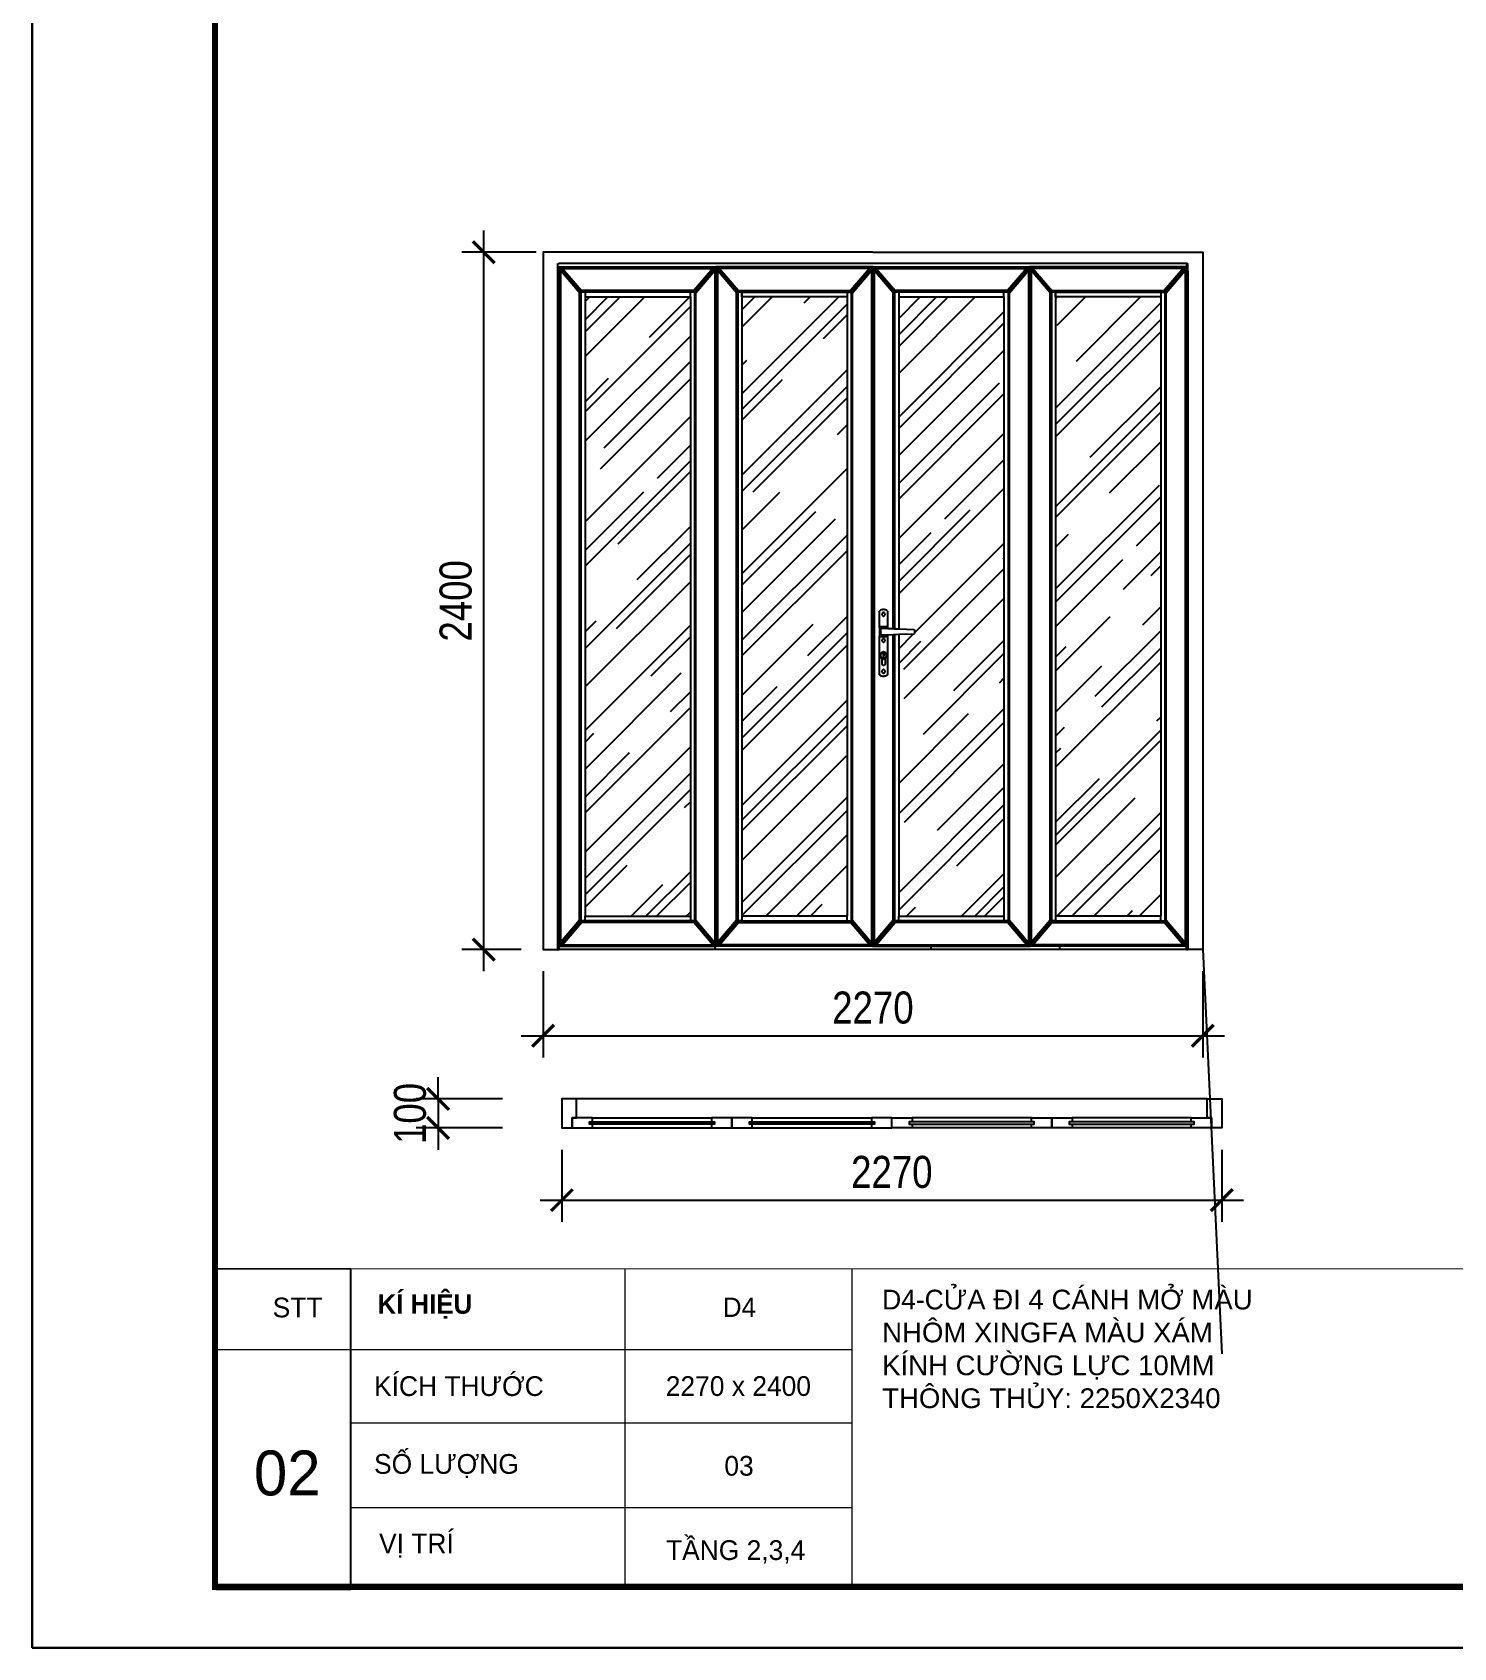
# Model space of a CAD drawing. Header units: inches. Extents: x 236662 to 497023, y -248575 to 81795.
# Drawn here: x 282445 to 287335, y -248575 to -243015 of the extents above; entities that cross this region are included whole.
import ezdxf

# ---------------------------------------------------------------- set-up
doc = ezdxf.new("R2010")
doc.units = ezdxf.units.IN
doc.header["$LTSCALE"] = 10
doc.header["$MEASUREMENT"] = 0
for name, color, linetype, lineweight in [('02. HP_BE TONG', 1, 'Continuous', 35), ('06. HP_THAY 1', 134, 'Continuous', 15), ('GHICHU', 7, 'Continuous', 9)]:
    doc.layers.add(name, color=color, linetype=linetype, lineweight=lineweight)
for name, color, linetype in [('04. HP_CUA', 153, 'Continuous'), ('08. HP_DIM', 118, 'Continuous'), ('hach', 7, 'Continuous')]:
    doc.layers.add(name, color=color, linetype=linetype)
doc.layers.add('Tpl_Bound', color=1, linetype='Continuous', plot=False)
doc.styles.add('AVO', font='VNI-Avo-Bold.TTF')
doc.styles.add('text2', font='VHELVCN.TTF')
doc.styles.add('VNI-SMISS', font='VSWISC.TTF')
doc.dimstyles.new('AL-100 (1-50)', dxfattribs={"dimscale": 0.5, "dimtxt": 220, "dimasz": 150, "dimexe": 150, "dimexo": 150, "dimgap": 80, "dimtad": 1, "dimdec": 0, "dimzin": 9, "dimtxsty": 'text2', "dimblk": 'ARCHTICK', "dimcen": 1, "dimdle": 150, "dimclrd": 256, "dimclre": 256, "dimclrt": 7, "dimadec": 0, "dimazin": 0, "dimtfac": 1, "dimtdec": 0, "dimtix": 1, "dimtmove": 2, "dimatfit": 3, "dimldrblk": 'ARCHTICK', "dimfxl": 1, "dimtolj": 1, "dimtzin": 0, "dimlwd": -1, "dimlwe": -1, "dimarcsym": 0})

# ---------------------------------------------------------------- blocks, each defined once
blk = doc.blocks.new('KHUNG TEN A-3')
at = {"layer": '02. HP_BE TONG', "color": 1, "const_width": 0.5}
blk.add_lwpolyline([(15, 5), (415, 5), (415, 292), (15, 292)], close=True, dxfattribs=at)
at = {"layer": '06. HP_THAY 1'}
blk.add_lwpolyline([(0, 297), (420, 297), (420, 0), (0, 0)], close=True, dxfattribs=at)
at = {"layer": 'Defpoints'}
blk.add_lwpolyline([(0, 0), (420, 0), (420, 297), (0, 297)], close=True, dxfattribs=at)
blk = doc.blocks.new('*U1305')
for p, q in [((105, 100), (515, 100)), ((105, 65), (515, 65)), ((655, 100), (1065, 100)), ((655, 65), (1065, 65)), ((1615, 100), (1205, 100)), ((1615, 65), (1205, 65)), ((2165, 100), (1755, 100)), ((2165, 65), (1755, 65)), ((50, 0), (2220, 0))]:
    blk.add_line(p, q)
for points in [[(50, 65), (50, 0), (0, 0), (0, 100), (35, 100), (35, 65)], [(95, 78.5), (105, 78.5), (105, 65), (35, 65), (35, 100), (105, 100), (105, 86.5), (95, 86.5)], [(585, 65), (515, 65), (515, 78.5), (525, 78.5), (525, 86.5), (515, 86.5), (515, 100), (585, 100)], [(645, 78.5), (655, 78.5), (655, 65), (585, 65), (585, 100), (655, 100), (655, 86.5), (645, 86.5)], [(1135, 65), (1065, 65), (1065, 78.5), (1075, 78.5), (1075, 86.5), (1065, 86.5), (1065, 100), (1135, 100)], [(1135, 65), (1205, 65), (1205, 78.5), (1195, 78.5), (1195, 86.5), (1205, 86.5), (1205, 100), (1135, 100)], [(1625, 78.5), (1615, 78.5), (1615, 65), (1685, 65), (1685, 100), (1615, 100), (1615, 86.5), (1625, 86.5)], [(1685, 65), (1755, 65), (1755, 78.5), (1745, 78.5), (1745, 86.5), (1755, 86.5), (1755, 100), (1685, 100)], [(2175, 78.5), (2165, 78.5), (2165, 65), (2235, 65), (2235, 100), (2165, 100), (2165, 86.5), (2175, 86.5)], [(2220, 65), (2220, 0), (2270, 0), (2270, 100), (2235, 100), (2235, 65)]]:
    blk.add_lwpolyline(points, close=True)
at = {"color": 8}
for points in [[(95, 86.5), (95, 78.5), (525, 78.5), (525, 86.5)], [(645, 86.5), (645, 78.5), (1075, 78.5), (1075, 86.5)], [(1625, 86.5), (1625, 78.5), (1195, 78.5), (1195, 86.5)], [(2175, 86.5), (2175, 78.5), (1745, 78.5), (1745, 86.5)]]:
    blk.add_lwpolyline(points, close=True, dxfattribs=at)
blk = doc.blocks.new('_ArchTick')
at = {"color": 0, "linetype": 'ByBlock', "const_width": 0.15}
blk.add_lwpolyline([(-0.5, -0.5), (0.5, 0.5)], dxfattribs=at)
blk = doc.blocks.new('*D1302')
at = {"layer": '08. HP_DIM', "transparency": 16777216}
for p, q in [((284266.6, -246861.5), (284266.6, -247109.7)), ((286536.6, -246861.5), (286536.6, -247109.7)), ((284191.6, -247034.7), (286611.6, -247034.7))]:
    blk.add_line(p, q, dxfattribs=at)
at = {"layer": 'Defpoints', "color": 0, "transparency": 16777216}
for p in [(284266.6, -246786.5), (286536.6, -246786.5), (286536.6, -247034.7)]:
    blk.add_point(p, dxfattribs=at)
at = {"layer": '08. HP_DIM', "transparency": 16777216, "xscale": 75, "yscale": 75, "zscale": 75, "rotation": 180}
blk.add_blockref('_ArchTick', (284266.6, -247034.7), dxfattribs=at)
at = {"layer": '08. HP_DIM', "transparency": 16777216, "xscale": 75, "yscale": 75, "zscale": 75}
blk.add_blockref('_ArchTick', (286536.6, -247034.7), dxfattribs=at)
at = {"layer": '08. HP_DIM', "color": 7, "transparency": 16777216, "insert": (285401.6, -246938.5), "char_height": 110, "attachment_point": 5, "style": 'text2'}
blk.add_mtext('\\A1;2270', dxfattribs=at)
blk = doc.blocks.new('*D1303')
at = {"layer": '08. HP_DIM', "transparency": 16777216}
for p, q in [((283840.5, -246686.5), (283840.5, -246611.5)), ((284061.6, -246686.5), (283765.5, -246686.5)), ((283840.5, -246686.5), (283840.5, -246786.5)), ((284061.6, -246786.5), (283765.5, -246786.5)), ((283840.5, -246786.5), (283840.5, -246861.5))]:
    blk.add_line(p, q, dxfattribs=at)
at = {"layer": 'Defpoints', "color": 0, "transparency": 16777216}
for p in [(284136.6, -246686.5), (283840.5, -246786.5), (284136.6, -246786.5)]:
    blk.add_point(p, dxfattribs=at)
at = {"layer": '08. HP_DIM', "transparency": 16777216, "xscale": 75, "yscale": 75, "zscale": 75}
for p, rotation in [((283840.5, -246686.5), 270), ((283840.5, -246786.5), 90)]:
    blk.add_blockref('_ArchTick', p, dxfattribs=dict(at, rotation=rotation))
at = {"layer": '08. HP_DIM', "color": 7, "transparency": 16777216, "insert": (283744.3, -246736.5), "char_height": 110, "attachment_point": 5, "rotation": 90, "style": 'text2'}
blk.add_mtext('\\A1;100', dxfattribs=at)
blk = doc.blocks.new('*D1304')
at = {"layer": '08. HP_DIM', "transparency": 16777216}
for p, q in [((284201.6, -246247), (284201.6, -246543.9)), ((286471.6, -246247), (286471.6, -246543.9)), ((284126.6, -246468.9), (286546.6, -246468.9))]:
    blk.add_line(p, q, dxfattribs=at)
at = {"layer": 'Defpoints', "color": 0, "transparency": 16777216}
for p in [(284201.6, -246172), (286471.6, -246172), (286471.6, -246468.9)]:
    blk.add_point(p, dxfattribs=at)
at = {"layer": '08. HP_DIM', "transparency": 16777216, "xscale": 75, "yscale": 75, "zscale": 75, "rotation": 180}
blk.add_blockref('_ArchTick', (284201.6, -246468.9), dxfattribs=at)
at = {"layer": '08. HP_DIM', "transparency": 16777216, "xscale": 75, "yscale": 75, "zscale": 75}
blk.add_blockref('_ArchTick', (286471.6, -246468.9), dxfattribs=at)
at = {"layer": '08. HP_DIM', "color": 7, "transparency": 16777216, "insert": (285336.6, -246372.7), "char_height": 110, "attachment_point": 5, "style": 'text2'}
blk.add_mtext('\\A1;2270', dxfattribs=at)
blk = doc.blocks.new('*D1299')
at = {"layer": '08. HP_DIM', "transparency": 16777216}
for p, q in [((283997.7, -246247), (283997.7, -243697)), ((284177.9, -243772), (283922.7, -243772)), ((284126.6, -246172), (283922.7, -246172))]:
    blk.add_line(p, q, dxfattribs=at)
at = {"layer": 'Defpoints', "color": 0, "transparency": 16777216}
for p in [(283997.7, -243772), (284252.9, -243772), (284201.6, -246172)]:
    blk.add_point(p, dxfattribs=at)
at = {"layer": '08. HP_DIM', "transparency": 16777216, "xscale": 75, "yscale": 75, "zscale": 75}
for p, rotation in [((283997.7, -243772), 90), ((283997.7, -246172), 270)]:
    blk.add_blockref('_ArchTick', p, dxfattribs=dict(at, rotation=rotation))
at = {"layer": '08. HP_DIM', "color": 7, "transparency": 16777216, "insert": (283901.5, -244972), "char_height": 110, "attachment_point": 5, "rotation": 90, "style": 'text2'}
blk.add_mtext('\\A1;2400', dxfattribs=at)

msp = doc.modelspace()

# ---------------------------------------------------------------- hatches: boundary and pattern name
at = {"layer": 'hach'}
h = msp.add_hatch(dxfattribs=at)
h.set_pattern_fill('AR-RROOF', color=8, scale=200, angle=45)
h.paths.add_polyline_path([(284708.4, -243925.8), (284346.1, -243925.8), (284346.1, -246057.3), (284708.4, -246057.3)])
h.paths.add_polyline_path([(285247.9, -243925.8), (284885.7, -243925.8), (284885.7, -246057.3), (285247.9, -246057.3)])
h.paths.add_polyline_path([(285787.4, -243925.8), (285425.2, -243925.8), (285425.2, -245069.5), (285479.7, -245071.4), (285479.7, -245085.3), (285425.2, -245087.2), (285425.2, -246057.3), (285787.4, -246057.3)])
h.paths.add_polyline_path([(286327, -243925.8), (285964.7, -243925.8), (285964.7, -246057.3), (286327, -246057.3)])

# ---------------------------------------------------------------- linework, layer by layer
at = {"extrusion": (-0.031787, -2.44741e-06, 0.999495), "elevation": -9352.4}
msp.add_lwpolyline([(247293.7, 283367.6), (247293.8, 282902.2), (248396, 282902.2), (248396, 283367.6)], close=True, dxfattribs=at)
at = {"layer": '04. HP_CUA'}
for p, q in [((284252.9, -243811.1, -190.9), (284257.5, -243811.1, -190.9)), ((284252.9, -243822, -190.9), (286420.2, -243822, -190.9)), ((284401.6, -243811.1, -190.9), (284257.5, -243811.1, -190.9)), ((284257.5, -246161.1, -190.9), (284257.5, -243822, -190.9)), ((284257.5, -243822, -190.9), (284332.1, -243909.4, -190.9)), ((284268.8, -243827.5, -190.9), (284257.5, -243822, -190.9)), ((284262.2, -243835.2, -190.9), (284257.5, -243822, -190.9)), ((284257.5, -243822, -190.9), (284401.6, -243822, -190.9)), ((284262.2, -243822, -190.9), (284262.2, -246147.9, -190.9)), ((284268.8, -243827.5, -190.9), (284334.1, -243903.9, -190.9)), ((284268.8, -243827.5, -190.9), (284785.8, -243827.5, -190.9)), ((284794.1, -243811.1, -190.9), (284401.6, -243811.1, -190.9)), ((284401.6, -243822, -190.9), (284794.1, -243822, -190.9)), ((284785.8, -243827.5, -190.9), (284720.5, -243903.9, -190.9)), ((284797, -243822, -190.9), (284722.4, -243909.4, -190.9)), ((284797, -243822, -190.9), (284785.8, -243827.5, -190.9)), ((284792.4, -243835.2, -190.9), (284797, -243822, -190.9)), ((285536.6, -243811.1, -190.9), (284794.1, -243811.1, -190.9)), ((284794.1, -243822, -190.9), (284797, -243822, -190.9)), ((284797, -246161.1, -190.9), (284797, -243822, -190.9)), ((284797, -243822, -190.9), (284871.7, -243909.4, -190.9)), ((285336.6, -243822, -190.9), (284797, -243822, -190.9)), ((284797, -243822, -190.9), (284808.3, -243827.5, -190.9)), ((284801.7, -243835.2, -190.9), (284797, -243822, -190.9)), ((284808.3, -243827.5, -190.9), (284873.6, -243903.9, -190.9)), ((285325.3, -243827.5, -190.9), (284808.3, -243827.5, -190.9)), ((285325.3, -243827.5, -190.9), (285260, -243903.9, -190.9)), ((285336.6, -243822, -190.9), (285261.9, -243909.4, -190.9)), ((285325.3, -243827.5, -190.9), (285336.6, -243822, -190.9)), ((285331.9, -243835.2, -190.9), (285336.6, -243822, -190.9)), ((285336.6, -246161.1, -190.9), (285336.6, -243822, -190.9)), ((285336.6, -243822, -190.9), (285411.2, -243909.4, -190.9)), ((285347.8, -243827.5, -190.9), (285336.6, -243822, -190.9)), ((285341.2, -243835.2, -190.9), (285336.6, -243822, -190.9)), ((285336.6, -243822, -190.9), (285536.6, -243822, -190.9)), ((285347.8, -243827.5, -190.9), (285413.1, -243903.9, -190.9)), ((285347.8, -243827.5, -190.9), (285864.8, -243827.5, -190.9)), ((285979.1, -243811.1, -190.9), (285536.6, -243811.1, -190.9)), ((285536.6, -243822, -190.9), (285876.1, -243822, -190.9)), ((285864.8, -243827.5, -190.9), (285799.5, -243903.9, -190.9)), ((285876.1, -243822, -190.9), (285801.4, -243909.4, -190.9)), ((285876.1, -243822, -190.9), (285864.8, -243827.5, -190.9)), ((285871.4, -243835.2, -190.9), (285876.1, -243822, -190.9)), ((285876.1, -246161.1, -190.9), (285876.1, -243822, -190.9)), ((285876.1, -243822, -190.9), (285950.7, -243909.4, -190.9)), ((285876.1, -243822, -190.9), (285887.3, -243827.5, -190.9)), ((285880.7, -243835.2, -190.9), (285876.1, -243822, -190.9)), ((285979.1, -243822, -190.9), (285876.1, -243822, -190.9)), ((285887.3, -243827.5, -190.9), (285952.6, -243903.9, -190.9)), ((286404.3, -243827.5, -190.9), (285887.3, -243827.5, -190.9)), ((286415.6, -243811.1, -190.9), (285979.1, -243811.1, -190.9)), ((286415.6, -243822, -190.9), (285979.1, -243822, -190.9)), ((286404.3, -243827.5, -190.9), (286339, -243903.9, -190.9)), ((286415.6, -243822, -190.9), (286341, -243909.4, -190.9)), ((286404.3, -243827.5, -190.9), (286415.6, -243822, -190.9)), ((286410.9, -243835.2, -190.9), (286415.6, -243822, -190.9)), ((286415.6, -243811.1, -190.9), (286415.6, -243822, -190.9)), ((286415.6, -243811.1, -190.9), (286420.2, -243811.1, -190.9)), ((286415.6, -246161.1, -190.9), (286415.6, -243822, -190.9)), ((284327.5, -243911.7, -190.9), (284262.2, -243835.2, -190.9)), ((284727.1, -243911.7, -190.9), (284792.4, -243835.2, -190.9)), ((284792.4, -243835.2, -190.9), (284792.4, -246147.9, -190.9)), ((284801.7, -243835.2, -190.9), (284801.7, -246147.9, -190.9)), ((284867, -243911.7, -190.9), (284801.7, -243835.2, -190.9)), ((285266.6, -243911.7, -190.9), (285331.9, -243835.2, -190.9)), ((285331.9, -243835.2, -190.9), (285331.9, -246147.9, -190.9)), ((285341.2, -243835.2, -190.9), (285341.2, -246147.9, -190.9)), ((285406.5, -243911.7, -190.9), (285341.2, -243835.2, -190.9)), ((285806.1, -243911.7, -190.9), (285871.4, -243835.2, -190.9)), ((285871.4, -243835.2, -190.9), (285871.4, -246147.9, -190.9)), ((285880.7, -243835.2, -190.9), (285880.7, -246147.9, -190.9)), ((285946, -243911.7, -190.9), (285880.7, -243835.2, -190.9)), ((286345.6, -243911.7, -190.9), (286410.9, -243835.2, -190.9)), ((286410.9, -243835.2, -190.9), (286410.9, -246147.9, -190.9)), ((286420.2, -243836.6, -190.9), (286420.2, -246172, -190.9)), ((284332.1, -243909.4, -190.9), (284327.5, -243911.7, -190.9)), ((284327.5, -246071.4, -190.9), (284327.5, -243911.7, -190.9)), ((284332.1, -243909.4, -190.9), (284334.1, -243903.9, -190.9)), ((284332.1, -243909.4, -190.9), (284332.1, -246073.7, -190.9)), ((284346.1, -243909.4, -190.9), (284332.1, -243909.4, -190.9)), ((284720.5, -243903.9, -190.9), (284334.1, -243903.9, -190.9)), ((284708.4, -243909.4, -190.9), (284346.1, -243909.4, -190.9)), ((284346.1, -243909.4, -190.9), (284346.1, -243925.8, -190.9)), ((284346.1, -243911.5, -190.9), (284346.1, -246057.3, -190.9)), ((284346.1, -243925.8, -190.9), (284708.4, -243925.8, -190.9)), ((284708.4, -243925.8, -190.9), (284708.4, -243909.4, -190.9)), ((284722.4, -243909.4, -190.9), (284708.4, -243909.4, -190.9)), ((284708.4, -243925.8, -190.9), (284708.4, -246057.3, -190.9)), ((284720.5, -243903.9, -190.9), (284722.4, -243909.4, -190.9)), ((284722.4, -243909.4, -190.9), (284722.4, -246073.7, -190.9)), ((284722.4, -243909.4, -190.9), (284727.1, -243911.7, -190.9)), ((284727.1, -246071.4, -190.9), (284727.1, -243911.7, -190.9)), ((284871.7, -243909.4, -190.9), (284867, -243911.7, -190.9)), ((284867, -246071.4, -190.9), (284867, -243911.7, -190.9)), ((284873.6, -243903.9, -190.9), (284871.7, -243909.4, -190.9)), ((284871.7, -243909.4, -190.9), (284871.7, -246073.7, -190.9)), ((284885.7, -243909.4, -190.9), (284871.7, -243909.4, -190.9)), ((284873.6, -243903.9, -190.9), (285260, -243903.9, -190.9)), ((284885.7, -243925.8, -190.9), (284885.7, -243909.4, -190.9)), ((284885.7, -243909.4, -190.9), (285247.9, -243909.4, -190.9)), ((284885.7, -243911.5, -190.9), (284885.7, -246057.3, -190.9)), ((285247.9, -243925.8, -190.9), (284885.7, -243925.8, -190.9)), ((285247.9, -243909.4, -190.9), (285247.9, -243925.8, -190.9)), ((285247.9, -243909.4, -190.9), (285261.9, -243909.4, -190.9)), ((285247.9, -243925.8, -190.9), (285247.9, -246057.3, -190.9)), ((285261.9, -243909.4, -190.9), (285260, -243903.9, -190.9)), ((285261.9, -243909.4, -190.9), (285261.9, -246073.7, -190.9)), ((285261.9, -243909.4, -190.9), (285266.6, -243911.7, -190.9)), ((285266.6, -246071.4, -190.9), (285266.6, -243911.7, -190.9)), ((285411.2, -243909.4, -190.9), (285406.5, -243911.7, -190.9)), ((285406.5, -245068.8, -190.9), (285406.5, -243911.7, -190.9)), ((285411.2, -243909.4, -190.9), (285413.1, -243903.9, -190.9)), ((285411.2, -243909.4, -190.9), (285411.2, -245069, -190.9)), ((285425.2, -243909.4, -190.9), (285411.2, -243909.4, -190.9)), ((285799.5, -243903.9, -190.9), (285413.1, -243903.9, -190.9)), ((285787.4, -243909.4, -190.9), (285425.2, -243909.4, -190.9)), ((285425.2, -243909.4, -190.9), (285425.2, -243925.8, -190.9)), ((285425.2, -243911.5, -190.9), (285425.2, -245069.5, -190.9)), ((285425.2, -243925.8, -190.9), (285787.4, -243925.8, -190.9)), ((285787.4, -243925.8, -190.9), (285787.4, -243909.4, -190.9)), ((285801.4, -243909.4, -190.9), (285787.4, -243909.4, -190.9)), ((285787.4, -243925.8, -190.9), (285787.4, -246057.3, -190.9)), ((285799.5, -243903.9, -190.9), (285801.4, -243909.4, -190.9)), ((285801.4, -243909.4, -190.9), (285801.4, -246073.7, -190.9)), ((285801.4, -243909.4, -190.9), (285806.1, -243911.7, -190.9)), ((285806.1, -246071.4, -190.9), (285806.1, -243911.7, -190.9)), ((285950.7, -243909.4, -190.9), (285946, -243911.7, -190.9)), ((285946, -246071.4, -190.9), (285946, -243911.7, -190.9)), ((285952.6, -243903.9, -190.9), (285950.7, -243909.4, -190.9)), ((285950.7, -243909.4, -190.9), (285950.7, -246073.7, -190.9)), ((285964.7, -243909.4, -190.9), (285950.7, -243909.4, -190.9)), ((285952.6, -243903.9, -190.9), (286339, -243903.9, -190.9)), ((285964.7, -243925.8, -190.9), (285964.7, -243909.4, -190.9)), ((285964.7, -243909.4, -190.9), (286327, -243909.4, -190.9)), ((285964.7, -243911.5, -190.9), (285964.7, -246057.3, -190.9)), ((286327, -243925.8, -190.9), (285964.7, -243925.8, -190.9)), ((286327, -243909.4, -190.9), (286327, -243925.8, -190.9)), ((286327, -243909.4, -190.9), (286341, -243909.4, -190.9)), ((286327, -243925.8, -190.9), (286327, -246057.3, -190.9)), ((286341, -243909.4, -190.9), (286339, -243903.9, -190.9)), ((286341, -243909.4, -190.9), (286341, -246073.7, -190.9)), ((286341, -243909.4, -190.9), (286345.6, -243911.7, -190.9)), ((286345.6, -246071.4, -190.9), (286345.6, -243911.7, -190.9)), ((284252.9, -244006.7, -190.9), (284252.9, -246172, -190.9)), ((285361, -245005.7, -190.9), (285358.9, -245007.3, -190.9)), ((285358.9, -245064.1, -190.9), (285358.9, -245007.3, -190.9)), ((285363.2, -245004.3, -190.9), (285361, -245005.7, -190.9)), ((285365.6, -245003.3, -190.9), (285363.2, -245004.3, -190.9)), ((285368, -245002.5, -190.9), (285365.6, -245003.3, -190.9)), ((285367.5, -245016.6, -190.9), (285367.3, -245018.2, -190.9)), ((285367.3, -245018.2, -190.9), (285367.5, -245019.9, -190.9)), ((285368.1, -245015, -190.9), (285367.5, -245016.6, -190.9)), ((285367.5, -245019.9, -190.9), (285368.1, -245021.5, -190.9)), ((285370.4, -245002, -190.9), (285368, -245002.5, -190.9)), ((285369, -245013.6, -190.9), (285368.1, -245015, -190.9)), ((285368.1, -245021.5, -190.9), (285369, -245022.9, -190.9)), ((285370.1, -245012.6, -190.9), (285369, -245013.6, -190.9)), ((285369, -245022.9, -190.9), (285370.1, -245023.9, -190.9)), ((285371.5, -245011.9, -190.9), (285370.1, -245012.6, -190.9)), ((285370.1, -245023.9, -190.9), (285371.5, -245024.6, -190.9)), ((285372.9, -245001.9, -190.9), (285370.4, -245002, -190.9)), ((285372.9, -245011.7, -190.9), (285371.5, -245011.9, -190.9)), ((285371.5, -245024.6, -190.9), (285372.9, -245024.8, -190.9)), ((285375.4, -245002, -190.9), (285372.9, -245001.9, -190.9)), ((285374.4, -245011.9, -190.9), (285372.9, -245011.7, -190.9)), ((285372.9, -245024.8, -190.9), (285374.4, -245024.6, -190.9)), ((285375.7, -245012.6, -190.9), (285374.4, -245011.9, -190.9)), ((285374.4, -245024.6, -190.9), (285375.7, -245023.9, -190.9)), ((285377.9, -245002.5, -190.9), (285375.4, -245002, -190.9)), ((285376.9, -245013.6, -190.9), (285375.7, -245012.6, -190.9)), ((285375.7, -245023.9, -190.9), (285376.9, -245022.9, -190.9)), ((285377.8, -245015, -190.9), (285376.9, -245013.6, -190.9)), ((285376.9, -245022.9, -190.9), (285377.8, -245021.5, -190.9)), ((285378.3, -245016.6, -190.9), (285377.8, -245015, -190.9)), ((285377.8, -245021.5, -190.9), (285378.3, -245019.9, -190.9)), ((285380.3, -245003.3, -190.9), (285377.9, -245002.5, -190.9)), ((285378.5, -245018.2, -190.9), (285378.3, -245016.6, -190.9)), ((285378.3, -245019.9, -190.9), (285378.5, -245018.2, -190.9)), ((285382.6, -245004.3, -190.9), (285380.3, -245003.3, -190.9)), ((285384.8, -245005.7, -190.9), (285382.6, -245004.3, -190.9)), ((285386.9, -245007.3, -190.9), (285384.8, -245005.7, -190.9)), ((285386.9, -245007.3, -190.9), (285386.9, -245064.1, -190.9)), ((285358.9, -245064.1, -190.9), (285360.8, -245061.9, -190.9)), ((285358.9, -245064.1, -190.9), (285358.9, -245092.5, -190.9)), ((285358.9, -245226.9, -190.9), (285358.9, -245092.5, -190.9)), ((285358.9, -245092.5, -190.9), (285360.8, -245094.7, -190.9)), ((285385.1, -245061.9, -190.9), (285360.8, -245061.9, -190.9)), ((285360.8, -245094.7, -190.9), (285385.1, -245094.7, -190.9)), ((285363.6, -245070.7, -190.9), (285363.7, -245069.8, -190.9)), ((285363.6, -245086, -190.9), (285363.6, -245070.7, -190.9)), ((285363.6, -245086, -190.9), (285363.7, -245086.8, -190.9)), ((285364, -245069, -190.9), (285363.7, -245069.8, -190.9)), ((285363.7, -245086.8, -190.9), (285364, -245087.6, -190.9)), ((285364.4, -245068.4, -190.9), (285364, -245069, -190.9)), ((285364.4, -245088.3, -190.9), (285364, -245087.6, -190.9)), ((285365, -245067.8, -190.9), (285364.4, -245068.4, -190.9)), ((285365, -245088.8, -190.9), (285364.4, -245088.3, -190.9)), ((285365.7, -245067.5, -190.9), (285365, -245067.8, -190.9)), ((285365, -245088.8, -190.9), (285365.7, -245089.1, -190.9)), ((285366.4, -245067.4, -190.9), (285365.7, -245067.5, -190.9)), ((285366.4, -245089.3, -190.9), (285365.7, -245089.1, -190.9)), ((285386.9, -245068.1, -190.9), (285366.4, -245067.4, -190.9)), ((285366.4, -245089.3, -190.9), (285386.9, -245088.5, -190.9)), ((285367.5, -245106.1, -190.9), (285367.3, -245107.8, -190.9)), ((285367.3, -245107.8, -190.9), (285367.5, -245109.5, -190.9)), ((285368.1, -245104.6, -190.9), (285367.5, -245106.1, -190.9)), ((285369, -245103.2, -190.9), (285368.1, -245104.6, -190.9)), ((285370.1, -245102.2, -190.9), (285369, -245103.2, -190.9)), ((285371.5, -245101.5, -190.9), (285370.1, -245102.2, -190.9)), ((285372.9, -245101.3, -190.9), (285371.5, -245101.5, -190.9)), ((285374.4, -245101.5, -190.9), (285372.9, -245101.3, -190.9)), ((285375.7, -245102.2, -190.9), (285374.4, -245101.5, -190.9)), ((285376.9, -245103.2, -190.9), (285375.7, -245102.2, -190.9)), ((285377.8, -245104.6, -190.9), (285376.9, -245103.2, -190.9)), ((285378.3, -245106.1, -190.9), (285377.8, -245104.6, -190.9)), ((285378.5, -245107.8, -190.9), (285378.3, -245106.1, -190.9)), ((285378.3, -245109.5, -190.9), (285378.5, -245107.8, -190.9)), ((285386.9, -245064.1, -190.9), (285385.1, -245061.9, -190.9)), ((285385.1, -245094.7, -190.9), (285386.9, -245092.5, -190.9)), ((285386.9, -245068.1, -190.9), (285386.9, -245064.1, -190.9)), ((285406.5, -245068.8, -190.9), (285386.9, -245068.1, -190.9)), ((285386.9, -245088.5, -190.9), (285406.5, -245087.8, -190.9)), ((285386.9, -245092.5, -190.9), (285386.9, -245088.5, -190.9)), ((285386.9, -245092.5, -190.9), (285386.9, -245226.9, -190.9)), ((285411.2, -245069, -190.9), (285406.5, -245068.8, -190.9)), ((285406.5, -245087.8, -190.9), (285411.2, -245087.7, -190.9)), ((285406.5, -246071.4, -190.9), (285406.5, -245087.8, -190.9)), ((285425.2, -245069.5, -190.9), (285411.2, -245069, -190.9)), ((285411.2, -245087.7, -190.9), (285425.2, -245087.2, -190.9)), ((285411.2, -245087.7, -190.9), (285411.2, -246073.7, -190.9)), ((285477.9, -245071.3, -190.9), (285425.2, -245069.5, -190.9)), ((285425.2, -245087.2, -190.9), (285477.9, -245085.3, -190.9)), ((285425.2, -245087.2, -190.9), (285425.2, -246057.3, -190.9)), ((285477.9, -245071.3, -190.9), (285478.4, -245071.4, -190.9)), ((285478.4, -245085.3, -190.9), (285477.9, -245085.3, -190.9)), ((285478.4, -245071.4, -190.9), (285478.8, -245071.6, -190.9)), ((285478.8, -245085, -190.9), (285478.4, -245085.3, -190.9)), ((285478.8, -245071.6, -190.9), (285479.2, -245072, -190.9)), ((285478.8, -245085, -190.9), (285479.2, -245084.7, -190.9)), ((285479.2, -245072, -190.9), (285479.5, -245072.4, -190.9)), ((285479.5, -245084.3, -190.9), (285479.2, -245084.7, -190.9)), ((285479.6, -245072.9, -190.9), (285479.5, -245072.4, -190.9)), ((285479.6, -245083.8, -190.9), (285479.5, -245084.3, -190.9)), ((285479.7, -245073.4, -190.9), (285479.6, -245072.9, -190.9)), ((285479.6, -245083.8, -190.9), (285479.7, -245083.2, -190.9)), ((285479.7, -245073.4, -190.9), (285479.7, -245083.2, -190.9)), ((285362.9, -245156.7, -190.9), (285362.5, -245160, -190.9)), ((285362.5, -245160, -190.9), (285362.9, -245163.2, -190.9)), ((285363.9, -245153.8, -190.9), (285362.9, -245156.7, -190.9)), ((285362.9, -245163.2, -190.9), (285363.9, -245166.1, -190.9)), ((285363.8, -245160, -190.9), (285364.1, -245157, -190.9)), ((285364.1, -245162.9, -190.9), (285363.8, -245160, -190.9)), ((285365.6, -245151.3, -190.9), (285363.9, -245153.8, -190.9)), ((285364.1, -245157, -190.9), (285365, -245154.6, -190.9)), ((285365, -245165.4, -190.9), (285364.1, -245162.9, -190.9)), ((285365, -245154.6, -190.9), (285366.5, -245152.3, -190.9)), ((285367.8, -245149.3, -190.9), (285365.6, -245151.3, -190.9)), ((285366.5, -245152.3, -190.9), (285368.4, -245150.6, -190.9)), ((285367.5, -245109.5, -190.9), (285368.1, -245111.1, -190.9)), ((285370.3, -245148.1, -190.9), (285367.8, -245149.3, -190.9)), ((285368.1, -245111.1, -190.9), (285369, -245112.5, -190.9)), ((285368.4, -245150.6, -190.9), (285370.7, -245149.5, -190.9)), ((285369, -245112.5, -190.9), (285370.1, -245113.5, -190.9)), ((285370.1, -245113.5, -190.9), (285371.5, -245114.2, -190.9)), ((285373.1, -245147.6, -190.9), (285370.3, -245148.1, -190.9)), ((285370.7, -245149.5, -190.9), (285373.1, -245149.1, -190.9)), ((285371.5, -245114.2, -190.9), (285372.9, -245114.4, -190.9)), ((285374.1, -245154.2, -190.9), (285372.2, -245154.2, -190.9)), ((285372.2, -245154.2, -190.9), (285372.2, -245167.3, -190.9)), ((285372.9, -245114.4, -190.9), (285374.4, -245114.2, -190.9)), ((285375.8, -245148.1, -190.9), (285373.1, -245147.6, -190.9)), ((285373.1, -245149.1, -190.9), (285375.4, -245149.5, -190.9)), ((285374.1, -245154.2, -190.9), (285374.4, -245154.7, -190.9)), ((285374.4, -245160.3, -190.9), (285374.1, -245160.7, -190.9)), ((285374.1, -245167.3, -190.9), (285374.1, -245160.7, -190.9)), ((285374.4, -245114.2, -190.9), (285375.7, -245113.5, -190.9)), ((285374.4, -245154.7, -190.9), (285374.6, -245155.2, -190.9)), ((285374.6, -245159.7, -190.9), (285374.4, -245160.3, -190.9)), ((285374.6, -245155.2, -190.9), (285374.8, -245155.7, -190.9)), ((285374.8, -245159.2, -190.9), (285374.6, -245159.7, -190.9)), ((285374.8, -245155.7, -190.9), (285374.9, -245156.3, -190.9)), ((285374.9, -245158.6, -190.9), (285374.8, -245159.2, -190.9)), ((285374.9, -245156.3, -190.9), (285375, -245156.9, -190.9)), ((285375, -245158.1, -190.9), (285374.9, -245158.6, -190.9)), ((285375, -245156.9, -190.9), (285375, -245157.5, -190.9)), ((285375, -245157.5, -190.9), (285375, -245158.1, -190.9)), ((285375.4, -245149.5, -190.9), (285377.7, -245150.6, -190.9)), ((285375.7, -245113.5, -190.9), (285376.9, -245112.5, -190.9)), ((285378.3, -245149.3, -190.9), (285375.8, -245148.1, -190.9)), ((285376.9, -245112.5, -190.9), (285377.8, -245111.1, -190.9)), ((285377.7, -245150.6, -190.9), (285379.6, -245152.3, -190.9)), ((285377.8, -245111.1, -190.9), (285378.3, -245109.5, -190.9)), ((285380.5, -245151.3, -190.9), (285378.3, -245149.3, -190.9)), ((285379.6, -245152.3, -190.9), (285381.1, -245154.6, -190.9)), ((285382.2, -245153.8, -190.9), (285380.5, -245151.3, -190.9)), ((285381.1, -245154.6, -190.9), (285382, -245157, -190.9)), ((285382, -245162.9, -190.9), (285381.1, -245165.4, -190.9)), ((285382, -245157, -190.9), (285382.3, -245160, -190.9)), ((285382.3, -245160, -190.9), (285382, -245162.9, -190.9)), ((285383.2, -245156.7, -190.9), (285382.2, -245153.8, -190.9)), ((285382.2, -245166.1, -190.9), (285383.2, -245163.2, -190.9)), ((285383.6, -245160, -190.9), (285383.2, -245156.7, -190.9)), ((285383.2, -245163.2, -190.9), (285383.6, -245160, -190.9)), ((285363.9, -245166.1, -190.9), (285365.6, -245168.7, -190.9)), ((285363.9, -245166.1, -190.9), (285363.9, -245166.2, -190.9)), ((285363.9, -245166.2, -190.9), (285365.6, -245168.8, -190.9)), ((285366.5, -245167.6, -190.9), (285365, -245165.4, -190.9)), ((285365.6, -245168.7, -190.9), (285367.8, -245170.6, -190.9)), ((285365.6, -245168.8, -190.9), (285367.8, -245170.8, -190.9)), ((285368.4, -245169.3, -190.9), (285366.5, -245167.6, -190.9)), ((285367.5, -245213.2, -190.9), (285367.3, -245214.9, -190.9)), ((285367.3, -245214.9, -190.9), (285367.5, -245216.6, -190.9)), ((285368.1, -245211.6, -190.9), (285367.5, -245213.2, -190.9)), ((285367.5, -245216.6, -190.9), (285368.1, -245218.2, -190.9)), ((285367.8, -245170.6, -190.9), (285370.3, -245171.9, -190.9)), ((285367.8, -245170.8, -190.9), (285367.8, -245190, -190.9)), ((285368.3, -245191.2, -190.9), (285367.8, -245190, -190.9)), ((285369, -245210.3, -190.9), (285368.1, -245211.6, -190.9)), ((285368.1, -245218.2, -190.9), (285369, -245219.5, -190.9)), ((285369, -245192.3, -190.9), (285368.3, -245191.2, -190.9)), ((285370.7, -245170.4, -190.9), (285368.4, -245169.3, -190.9)), ((285369.8, -245193.2, -190.9), (285369, -245192.3, -190.9)), ((285370.1, -245209.2, -190.9), (285369, -245210.3, -190.9)), ((285369, -245219.5, -190.9), (285370.1, -245220.6, -190.9)), ((285370.8, -245193.8, -190.9), (285369.8, -245193.2, -190.9)), ((285371.5, -245208.6, -190.9), (285370.1, -245209.2, -190.9)), ((285370.1, -245220.6, -190.9), (285371.5, -245221.2, -190.9)), ((285370.3, -245171.9, -190.9), (285373.1, -245172.3, -190.9)), ((285373.1, -245170.8, -190.9), (285370.7, -245170.4, -190.9)), ((285371.9, -245194.2, -190.9), (285370.8, -245193.8, -190.9)), ((285372.9, -245208.3, -190.9), (285371.5, -245208.6, -190.9)), ((285373.1, -245194.4, -190.9), (285371.9, -245194.2, -190.9)), ((285372.2, -245167.3, -190.9), (285374.1, -245167.3, -190.9)), ((285374.4, -245208.6, -190.9), (285372.9, -245208.3, -190.9)), ((285375.4, -245170.4, -190.9), (285373.1, -245170.8, -190.9)), ((285373.1, -245172.3, -190.9), (285375.8, -245171.9, -190.9)), ((285374.2, -245194.2, -190.9), (285373.1, -245194.4, -190.9)), ((285375.3, -245193.8, -190.9), (285374.2, -245194.2, -190.9)), ((285375.7, -245209.2, -190.9), (285374.4, -245208.6, -190.9)), ((285374.4, -245221.2, -190.9), (285375.7, -245220.6, -190.9)), ((285376.3, -245193.2, -190.9), (285375.3, -245193.8, -190.9)), ((285377.7, -245169.3, -190.9), (285375.4, -245170.4, -190.9)), ((285376.9, -245210.3, -190.9), (285375.7, -245209.2, -190.9)), ((285375.7, -245220.6, -190.9), (285376.9, -245219.5, -190.9)), ((285375.8, -245171.9, -190.9), (285378.3, -245170.6, -190.9)), ((285377.1, -245192.3, -190.9), (285376.3, -245193.2, -190.9)), ((285377.8, -245211.6, -190.9), (285376.9, -245210.3, -190.9)), ((285376.9, -245219.5, -190.9), (285377.8, -245218.2, -190.9)), ((285377.8, -245191.2, -190.9), (285377.1, -245192.3, -190.9)), ((285379.6, -245167.6, -190.9), (285377.7, -245169.3, -190.9)), ((285378.3, -245190, -190.9), (285377.8, -245191.2, -190.9)), ((285378.3, -245213.2, -190.9), (285377.8, -245211.6, -190.9)), ((285377.8, -245218.2, -190.9), (285378.3, -245216.6, -190.9)), ((285378.3, -245170.6, -190.9), (285380.5, -245168.7, -190.9)), ((285378.3, -245170.8, -190.9), (285380.5, -245168.8, -190.9)), ((285378.3, -245170.8, -190.9), (285378.3, -245190, -190.9)), ((285378.5, -245214.9, -190.9), (285378.3, -245213.2, -190.9)), ((285378.3, -245216.6, -190.9), (285378.5, -245214.9, -190.9)), ((285381.1, -245165.4, -190.9), (285379.6, -245167.6, -190.9)), ((285380.5, -245168.7, -190.9), (285382.2, -245166.1, -190.9)), ((285380.5, -245168.8, -190.9), (285382.2, -245166.2, -190.9)), ((285382.2, -245166.2, -190.9), (285382.2, -245166.1, -190.9)), ((285361, -245228.5, -190.9), (285358.9, -245226.9, -190.9)), ((285363.2, -245229.9, -190.9), (285361, -245228.5, -190.9)), ((285361.8, -245226.9, -190.9), (285362.4, -245226.9, -190.9)), ((285365.6, -245231, -190.9), (285363.2, -245229.9, -190.9)), ((285368, -245231.7, -190.9), (285365.6, -245231, -190.9)), ((285370.4, -245232.2, -190.9), (285368, -245231.7, -190.9)), ((285372.9, -245232.4, -190.9), (285370.4, -245232.2, -190.9)), ((285371.5, -245221.2, -190.9), (285372.9, -245221.4, -190.9)), ((285372.9, -245221.4, -190.9), (285374.4, -245221.2, -190.9)), ((285375.4, -245232.2, -190.9), (285372.9, -245232.4, -190.9)), ((285377.9, -245231.7, -190.9), (285375.4, -245232.2, -190.9)), ((285380.3, -245231, -190.9), (285377.9, -245231.7, -190.9)), ((285382.6, -245229.9, -190.9), (285380.3, -245231, -190.9)), ((285384.8, -245228.5, -190.9), (285382.6, -245229.9, -190.9)), ((285383.5, -245226.9, -190.9), (285384, -245226.9, -190.9)), ((285386.9, -245226.9, -190.9), (285384.8, -245228.5, -190.9)), ((284257.5, -246161.1, -190.9), (284332.1, -246073.7, -190.9)), ((284327.5, -246071.4, -190.9), (284262.2, -246147.9, -190.9)), ((284268.8, -246155.6, -190.9), (284334.1, -246079.1, -190.9)), ((284332.1, -246073.7, -190.9), (284327.5, -246071.4, -190.9)), ((284332.1, -246073.7, -190.9), (284334.1, -246079.1, -190.9)), ((284346.1, -246073.7, -190.9), (284332.1, -246073.7, -190.9)), ((284720.5, -246079.1, -190.9), (284334.1, -246079.1, -190.9)), ((284346.1, -246057.3, -190.9), (284708.4, -246057.3, -190.9)), ((284346.1, -246073.7, -190.9), (284346.1, -246057.3, -190.9)), ((284708.4, -246073.7, -190.9), (284346.1, -246073.7, -190.9)), ((284708.4, -246057.3, -190.9), (284708.4, -246073.7, -190.9)), ((284722.4, -246073.7, -190.9), (284708.4, -246073.7, -190.9)), ((284720.5, -246079.1, -190.9), (284722.4, -246073.7, -190.9)), ((284785.8, -246155.6, -190.9), (284720.5, -246079.1, -190.9)), ((284722.4, -246073.7, -190.9), (284727.1, -246071.4, -190.9)), ((284797, -246161.1, -190.9), (284722.4, -246073.7, -190.9)), ((284727.1, -246071.4, -190.9), (284792.4, -246147.9, -190.9)), ((284797, -246161.1, -190.9), (284871.7, -246073.7, -190.9)), ((284867, -246071.4, -190.9), (284801.7, -246147.9, -190.9)), ((284808.3, -246155.6, -190.9), (284873.6, -246079.1, -190.9)), ((284871.7, -246073.7, -190.9), (284867, -246071.4, -190.9)), ((284873.6, -246079.1, -190.9), (284871.7, -246073.7, -190.9)), ((284885.7, -246073.7, -190.9), (284871.7, -246073.7, -190.9)), ((284873.6, -246079.1, -190.9), (285260, -246079.1, -190.9)), ((285247.9, -246057.3, -190.9), (284885.7, -246057.3, -190.9)), ((284885.7, -246057.3, -190.9), (284885.7, -246073.7, -190.9)), ((284885.7, -246073.7, -190.9), (285247.9, -246073.7, -190.9)), ((285247.9, -246073.7, -190.9), (285247.9, -246057.3, -190.9)), ((285247.9, -246073.7, -190.9), (285261.9, -246073.7, -190.9)), ((285261.9, -246073.7, -190.9), (285260, -246079.1, -190.9)), ((285325.3, -246155.6, -190.9), (285260, -246079.1, -190.9)), ((285261.9, -246073.7, -190.9), (285266.6, -246071.4, -190.9)), ((285336.6, -246161.1, -190.9), (285261.9, -246073.7, -190.9)), ((285266.6, -246071.4, -190.9), (285331.9, -246147.9, -190.9)), ((285336.6, -246161.1, -190.9), (285411.2, -246073.7, -190.9)), ((285406.5, -246071.4, -190.9), (285341.2, -246147.9, -190.9)), ((285347.8, -246155.6, -190.9), (285413.1, -246079.1, -190.9)), ((285411.2, -246073.7, -190.9), (285406.5, -246071.4, -190.9)), ((285411.2, -246073.7, -190.9), (285413.1, -246079.1, -190.9)), ((285425.2, -246073.7, -190.9), (285411.2, -246073.7, -190.9)), ((285799.5, -246079.1, -190.9), (285413.1, -246079.1, -190.9)), ((285425.2, -246057.3, -190.9), (285787.4, -246057.3, -190.9)), ((285425.2, -246073.7, -190.9), (285425.2, -246057.3, -190.9)), ((285787.4, -246073.7, -190.9), (285425.2, -246073.7, -190.9)), ((285787.4, -246057.3, -190.9), (285787.4, -246073.7, -190.9)), ((285801.4, -246073.7, -190.9), (285787.4, -246073.7, -190.9)), ((285799.5, -246079.1, -190.9), (285801.4, -246073.7, -190.9)), ((285864.8, -246155.6, -190.9), (285799.5, -246079.1, -190.9)), ((285801.4, -246073.7, -190.9), (285806.1, -246071.4, -190.9)), ((285876.1, -246161.1, -190.9), (285801.4, -246073.7, -190.9)), ((285806.1, -246071.4, -190.9), (285871.4, -246147.9, -190.9)), ((285876.1, -246161.1, -190.9), (285950.7, -246073.7, -190.9)), ((285946, -246071.4, -190.9), (285880.7, -246147.9, -190.9)), ((285887.3, -246155.6, -190.9), (285952.6, -246079.1, -190.9)), ((285950.7, -246073.7, -190.9), (285946, -246071.4, -190.9)), ((285952.6, -246079.1, -190.9), (285950.7, -246073.7, -190.9)), ((285964.7, -246073.7, -190.9), (285950.7, -246073.7, -190.9)), ((285952.6, -246079.1, -190.9), (286339, -246079.1, -190.9)), ((286327, -246057.3, -190.9), (285964.7, -246057.3, -190.9)), ((285964.7, -246057.3, -190.9), (285964.7, -246073.7, -190.9)), ((285964.7, -246073.7, -190.9), (286327, -246073.7, -190.9)), ((286327, -246073.7, -190.9), (286327, -246057.3, -190.9)), ((286327, -246073.7, -190.9), (286341, -246073.7, -190.9)), ((286341, -246073.7, -190.9), (286339, -246079.1, -190.9)), ((286404.3, -246155.6, -190.9), (286339, -246079.1, -190.9)), ((286341, -246073.7, -190.9), (286345.6, -246071.4, -190.9)), ((286415.6, -246161.1, -190.9), (286341, -246073.7, -190.9)), ((286345.6, -246071.4, -190.9), (286410.9, -246147.9, -190.9)), ((284262.2, -246147.9, -190.9), (284257.5, -246161.1, -190.9)), ((284268.8, -246155.6, -190.9), (284257.5, -246161.1, -190.9)), ((284257.5, -246172, -190.9), (284257.5, -246161.1, -190.9)), ((284257.5, -246161.1, -190.9), (284401.6, -246161.1, -190.9)), ((284268.8, -246155.6, -190.9), (284785.8, -246155.6, -190.9)), ((284401.6, -246161.1, -190.9), (284794.1, -246161.1, -190.9)), ((284797, -246161.1, -190.9), (284785.8, -246155.6, -190.9)), ((284792.4, -246147.9, -190.9), (284797, -246161.1, -190.9)), ((284794.1, -246172, -190.9), (284794.1, -246161.1, -190.9)), ((284794.1, -246161.1, -190.9), (284797, -246161.1, -190.9)), ((284801.7, -246147.9, -190.9), (284797, -246161.1, -190.9)), ((284797, -246161.1, -190.9), (284808.3, -246155.6, -190.9)), ((285336.6, -246161.1, -190.9), (284797, -246161.1, -190.9)), ((285325.3, -246155.6, -190.9), (284808.3, -246155.6, -190.9)), ((285325.3, -246155.6, -190.9), (285336.6, -246161.1, -190.9)), ((285331.9, -246147.9, -190.9), (285336.6, -246161.1, -190.9)), ((285341.2, -246147.9, -190.9), (285336.6, -246161.1, -190.9)), ((285347.8, -246155.6, -190.9), (285336.6, -246161.1, -190.9)), ((285336.6, -246161.1, -190.9), (285536.6, -246161.1, -190.9)), ((285347.8, -246155.6, -190.9), (285864.8, -246155.6, -190.9)), ((285536.6, -246172, -190.9), (285536.6, -246161.1, -190.9)), ((285536.6, -246161.1, -190.9), (285876.1, -246161.1, -190.9)), ((285876.1, -246161.1, -190.9), (285864.8, -246155.6, -190.9)), ((285871.4, -246147.9, -190.9), (285876.1, -246161.1, -190.9)), ((285880.7, -246147.9, -190.9), (285876.1, -246161.1, -190.9)), ((285876.1, -246161.1, -190.9), (285887.3, -246155.6, -190.9)), ((285979.1, -246161.1, -190.9), (285876.1, -246161.1, -190.9)), ((286404.3, -246155.6, -190.9), (285887.3, -246155.6, -190.9)), ((285979.1, -246172, -190.9), (285979.1, -246161.1, -190.9)), ((286415.6, -246161.1, -190.9), (285979.1, -246161.1, -190.9)), ((286404.3, -246155.6, -190.9), (286415.6, -246161.1, -190.9)), ((286410.9, -246147.9, -190.9), (286415.6, -246161.1, -190.9)), ((286415.6, -246172, -190.9), (286415.6, -246161.1, -190.9)), ((284252.9, -246172, -190.9), (284257.5, -246172, -190.9)), ((284401.6, -246172, -190.9), (284257.5, -246172, -190.9)), ((284794.1, -246172, -190.9), (284401.6, -246172, -190.9)), ((285536.6, -246172, -190.9), (284794.1, -246172, -190.9)), ((285979.1, -246172, -190.9), (285536.6, -246172, -190.9)), ((286415.6, -246172, -190.9), (285979.1, -246172, -190.9)), ((286415.6, -246172, -190.9), (286420.2, -246172, -190.9))]:
    msp.add_line(p, q, dxfattribs=at)
at = {"layer": '04. HP_CUA', "elevation": -190.9}
for points in [[(285336.6, -243772), (284201.6, -243772), (284201.6, -244532), (284201.6, -246172), (284252.9, -246172), (284252.9, -244532), (284252.9, -243811.1)], [(285336.6, -243772), (286471.6, -243772), (286471.6, -244532), (286471.6, -246172), (286420.2, -246172), (286420.2, -244532), (286420.2, -243811.1)]]:
    msp.add_lwpolyline(points, dxfattribs=at)
at = {"layer": '06. HP_THAY 1', "elevation": -190.9}
for points in [[(286420.2, -243836.6), (286420.2, -243836.6)], [(286420.2, -246146.5), (286420.2, -246146.5)]]:
    msp.add_lwpolyline(points, dxfattribs=at)
at = {"layer": '08. HP_DIM'}
msp.add_line((286471.6, -246172, -190.9), (286536.6, -247563.9, -190.9), dxfattribs=at)
at = {"layer": 'GHICHU', "extrusion": (-0.031787, -2.44741e-06, 0.999495)}
for p, q in [((283540.3, -247271.9, -340.2), (288528.6, -247269.6, -181.5)), ((283540.8, -248374.2, -340.2), (288529.1, -248371.8, -181.5))]:
    msp.add_line(p, q, dxfattribs=at)
at = {"layer": 'GHICHU', "extrusion": (-0.031787, -2.44741e-06, 0.999495), "elevation": -9352.4}
for points in [[(247294.4, 284310.6), (248396, 284310.7)], [(247294.5, 285091.4), (248395.9, 285091.4)], [(247570.7, 282902.2), (247570.6, 285092.1)], [(247823.3, 283366.9), (247823.2, 285091.4)], [(248114.7, 283366.9), (248114.6, 285091.4)]]:
    msp.add_lwpolyline(points, dxfattribs=at)
at = {"layer": 'Tpl_Bound', "color": 1}
msp.add_lwpolyline([(282444.5, -248575.5), (282444.5, -236123.6), (300149.2, -236123.6), (300149.2, -248575.5)], close=True, dxfattribs=at)

# ---------------------------------------------------------------- block references
at = {"color": 1, "xscale": 41.92548438755171, "yscale": 41.92548438755171, "zscale": 41.92548438755171}
msp.add_blockref('KHUNG TEN A-3', (282444.5, -248575.5, -318.6), dxfattribs=at)
at = {"layer": '04. HP_CUA', "rotation": 180}
msp.add_blockref('*U1305', (286536.6, -246686.5, -190.9), dxfattribs=at)

# ---------------------------------------------------------------- texts
at = {"extrusion": (-0.031787, -2.44741e-06, 0.999495), "attachment_point": 1, "text_direction": (0.999495, 0.000111, 0.031787), "style": 'AVO'}
for s, insert, char_height, width in [('KÍ HIEÄU', (283632, -247359.4, -337.3), 66.48, 2771.729), ('{\\fVNI-Avo|b0|i0|c0|p2;D4}', (284820.5, -247370.3, -299.5), 66.484, 133.537)]:
    msp.add_mtext(s, dxfattribs=dict(at, insert=insert, char_height=char_height, width=width))
at = {"linetype": 'ByBlock', "extrusion": (-0.031787, -2.44741e-06, 0.999495), "insert": (283206.9, -247896.8, -350.8), "char_height": 154.305, "width": 209.426, "attachment_point": 1, "text_direction": (0.999495, 0.000111, 0.031787), "style": 'VNI-SMISS'}
msp.add_mtext('{\\fVNI-Avo|b0|i0|c0|p2;02}', dxfattribs=at)
at = {"layer": 'GHICHU', "extrusion": (-0.031787, -2.44741e-06, 0.999495), "char_height": 67.894, "text_direction": (0.999495, 0.000111, 0.031787), "style": 'AVO'}
for s, insert, width, attachment_point in [('{\\fVNI-Avo|b0|i0|c0|p2;D4-C\\fArial|b0|i0|c0|p34;ỬA ĐI 4 CÁNH MỞ MÀU\\PNHÔM XINGFA MÀU XÁM \\PKÍNH CƯỜNG LỰC 10MM \\fVNI-Avo|b0|i0|c0|p2;\\P\\fArial|b0|i0|c0|p34;THÔNG THỦY: 2250X2340}', (285368.4, -247343.3, -282.1), 3340.636, 1), ('{\\fVNI-Avo|b0|i0|c0|p2;STT}', (283271.4, -247370.5, -348.8), 243.565, 1), ('{\\fVNI-Avo|b0|i0|c0|p2;KÍCH THÖÔÙC}', (283620.2, -247641.1, -337.7), 4370.635, 1), ('{\\fVNI-Avo|b0|i0|c0|p2;2270 x 2400}', (284623.9, -247641, -305.7), 640.11, 1), ('{\\fVNI-Avo|b0|i0|c0|p2;SOÁ LÖÔÏNG}', (283620.2, -247909, -337.7), 4370.635, 1), ('{\\fVNI-Avo|b0|i0|c0|p2;03}', (284875.9, -247949.9, -297.7), 491.459, 5), ('{\\fVNI-Avo|b0|i0|c0|p2;VÒ TRÍ}', (283637.5, -248182.9, -337.1), 4370.635, 1), ('{\\fVNI-Avo|b0|i0|c0|p2;TAÀNG 2,3,4}', (284864.3, -248245.9, -298.1), 491.459, 5)]:
    msp.add_mtext(s, dxfattribs=dict(at, insert=insert, width=width, attachment_point=attachment_point))

# ---------------------------------------------------------------- dimensions: what is measured, and where the dimension line sits
at = {"layer": '08. HP_DIM'}
for base, p1, p2, picture, middle in [((283997.7, -243772, -190.9), (284201.6, -246172, -190.9), (284252.9, -243772, -190.9), '*D1299', (283901.5, -244972, -190.9)), ((283840.5, -246786.5, -190.9), (284136.6, -246686.5, -190.9), (284136.6, -246786.5, -190.9), '*D1303', (283744.3, -246736.5, -190.9))]:
    dim = msp.add_linear_dim(base=base, p1=p1, p2=p2, angle=90, dimstyle='AL-100 (1-50)', dxfattribs=at)
    dim.commit()
    dim.dimension.update_dxf_attribs({"geometry": picture, "text_midpoint": middle})
for base, p1, p2, picture, middle in [((286471.6, -246468.9, -190.9), (284201.6, -246172, -190.9), (286471.6, -246172, -190.9), '*D1304', (285336.6, -246372.7, -190.9)), ((286536.6, -247034.7, -190.9), (284266.6, -246786.5, -190.9), (286536.6, -246786.5, -190.9), '*D1302', (285401.6, -246938.5, -190.9))]:
    dim = msp.add_linear_dim(base=base, p1=p1, p2=p2, dimstyle='AL-100 (1-50)', dxfattribs=at)
    dim.commit()
    dim.dimension.update_dxf_attribs({"geometry": picture, "text_midpoint": middle})

doc.saveas('drawing.dxf')
